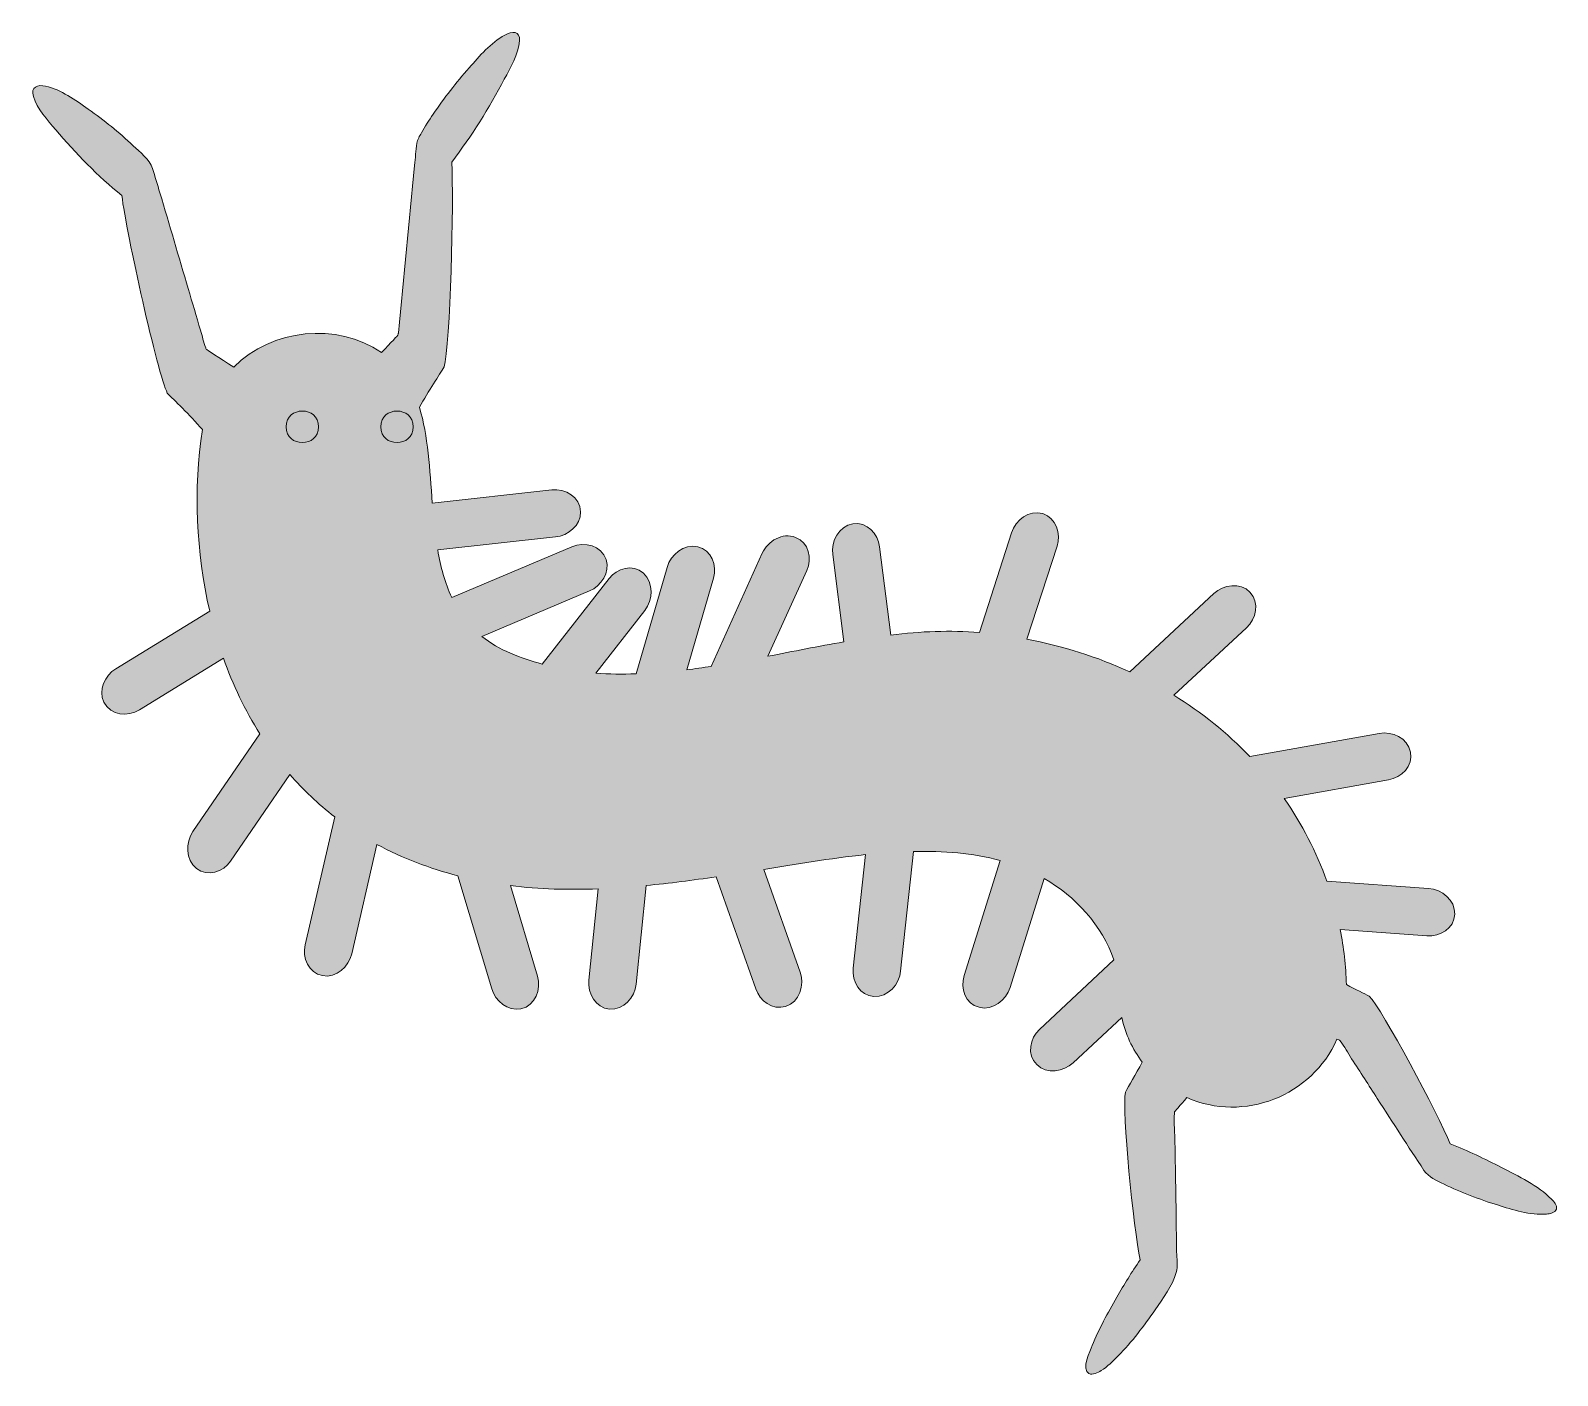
# Model space of a CAD drawing. Header units: inches. Extents: x 0 to 102, y 0 to 90.
import ezdxf

# ---------------------------------------------------------------- set-up
doc = ezdxf.new("R2010")
doc.units = ezdxf.units.IN
doc.header["$MEASUREMENT"] = 0
doc.layers.add('Layer 1', color=7, linetype='Continuous')

msp = doc.modelspace()

# ---------------------------------------------------------------- hatches: boundary and pattern name
at = {"layer": 'Layer 1', "true_color": 0x8585b5}
h = msp.add_hatch(color=163, dxfattribs=at)
h.dxf.hatch_style = 2
edge = h.paths.add_edge_path()
edge.add_spline(control_points=[(89.1, 25.21), (88.78, 25.37), (88.21, 25.64), (87.58, 25.97), (87.54, 27.22), (87.4, 28.44), (87.17, 29.64), (87.17, 29.64), (92.94, 29.22), (92.94, 29.22), (93.82, 29.15), (94.77, 29.72), (94.8, 30.67), (94.84, 31.62), (93.95, 32.31), (93.06, 32.38), (93.06, 32.38), (86.28, 32.87), (86.28, 32.87), (85.58, 34.82), (84.62, 36.68), (83.43, 38.38), (83.43, 38.38), (90.39, 39.62), (90.39, 39.62), (91.25, 39.77), (92.04, 40.55), (91.85, 41.48), (91.66, 42.42), (90.63, 42.87), (89.76, 42.72), (89.76, 42.72), (81.14, 41.18), (81.14, 41.18), (79.63, 42.76), (77.93, 44.12), (76.07, 45.26), (76.07, 45.26), (80.92, 49.76), (80.92, 49.76), (81.56, 50.36), (81.81, 51.44), (81.15, 52.13), (80.5, 52.82), (79.39, 52.64), (78.74, 52.04), (78.74, 52.04), (73.13, 46.83), (73.13, 46.83), (70.97, 47.82), (68.66, 48.55), (66.28, 49), (66.28, 49), (68.29, 55.2), (68.29, 55.2), (68.56, 56.04), (68.24, 57.1), (67.33, 57.37), (66.42, 57.65), (65.54, 56.95), (65.26, 56.1), (65.26, 56.1), (63.11, 49.45), (63.11, 49.45), (61.17, 49.61), (59.19, 49.52), (57.2, 49.28), (57.2, 49.28), (56.46, 55.16), (56.46, 55.16), (56.35, 56.03), (55.61, 56.84), (54.67, 56.69), (53.73, 56.53), (53.22, 55.53), (53.33, 54.64), (53.33, 54.64), (54.07, 48.82), (54.07, 48.82), (52.38, 48.53), (50.7, 48.19), (49.01, 47.86), (49.01, 47.86), (51.6, 53.57), (51.6, 53.57), (51.96, 54.37), (51.75, 55.45), (50.86, 55.79), (49.98, 56.14), (49.01, 55.55), (48.64, 54.73), (48.64, 54.73), (45.23, 47.19), (45.23, 47.19), (44.68, 47.1), (44.14, 47.03), (43.61, 46.96), (43.61, 46.96), (45.38, 53.07), (45.38, 53.07), (45.62, 53.91), (45.26, 54.94), (44.34, 55.16), (43.41, 55.37), (42.54, 54.65), (42.29, 53.79), (42.29, 53.79), (40.22, 46.69), (40.22, 46.69), (39.32, 46.66), (38.43, 46.67), (37.54, 46.74), (37.54, 46.74), (40.8, 50.92), (40.8, 50.92), (41.35, 51.63), (41.42, 52.76), (40.71, 53.4), (40, 54.03), (38.96, 53.74), (38.42, 53.04), (38.42, 53.04), (33.97, 47.34), (33.97, 47.34), (32.55, 47.73), (31.1, 48.26), (29.93, 49.19), (29.93, 49.19), (37.11, 52.22), (37.11, 52.22), (37.9, 52.55), (38.5, 53.44), (38.22, 54.31), (37.92, 55.25), (36.79, 55.52), (35.95, 55.16), (35.95, 55.16), (27.93, 51.78), (27.93, 51.78), (27.48, 52.75), (27.19, 53.83), (27, 54.95), (27, 54.95), (34.85, 55.82), (34.85, 55.82), (35.7, 55.91), (36.54, 56.58), (36.52, 57.49), (36.51, 58.48), (35.51, 59.06), (34.6, 58.96), (34.6, 58.96), (26.64, 58.08), (26.64, 58.08), (26.46, 60.31), (26.36, 62.56), (25.78, 64.46), (26.39, 65.56), (27.12, 66.64), (27.43, 67.15), (27.82, 68.52), (28.1, 78.29), (27.93, 80.81), (29.26, 82.53), (30.43, 84.42), (31.44, 86.34), (31.85, 87.11), (32.37, 88), (32.45, 88.89), (32.52, 89.58), (31.94, 89.54), (31.47, 89.28), (30.54, 88.76), (29.78, 87.88), (29.09, 87.09), (28.23, 86.11), (27.43, 85.08), (26.7, 84.01), (26.42, 83.6), (26.15, 83.19), (25.91, 82.76), (25.79, 82.55), (25.65, 82.31), (25.61, 82.07), (25.54, 81.58), (25.51, 81.08), (25.46, 80.59), (25.09, 76.87), (24.76, 73.15), (24.38, 69.43), (24.38, 69.42), (24.37, 69.4), (24.37, 69.38), (24.37, 69.38), (24.36, 69.31), (24.35, 69.29), (24.36, 69.27), (23.88, 68.77), (23.26, 68.12), (20.26, 70.15), (15.94, 69.7), (13.41, 67.14), (12.44, 67.76), (11.57, 68.31), (11.57, 68.34), (11.56, 68.35), (11.53, 68.43), (11.53, 68.43), (11.39, 68.8), (11.3, 69.21), (11.18, 69.6), (10.91, 70.52), (10.64, 71.45), (10.37, 72.37), (9.74, 74.5), (9.11, 76.63), (8.48, 78.76), (8.31, 79.31), (8.16, 79.85), (7.98, 80.39), (7.79, 80.98), (7.13, 81.49), (6.7, 81.9), (5.76, 82.78), (4.75, 83.6), (3.7, 84.34), (2.85, 84.94), (1.89, 85.64), (0.86, 85.87), (0.32, 86), (-0.15, 85.8), (0.04, 85.19), (0.3, 84.35), (0.98, 83.61), (1.53, 82.96), (2.86, 81.39), (4.34, 79.88), (5.94, 78.58), (6.24, 76.08), (8.34, 66.64), (8.97, 65.41), (9.41, 64.95), (10.46, 63.97), (11.31, 62.97), (10.7, 58.99), (10.89, 54.8), (11.8, 50.87), (11.8, 50.87), (5.54, 47.03), (5.54, 47.03), (4.81, 46.58), (4.35, 45.61), (4.75, 44.8), (5.19, 43.91), (6.34, 43.82), (7.11, 44.29), (7.11, 44.29), (12.71, 47.74), (12.71, 47.74), (13.34, 45.96), (14.15, 44.26), (15.14, 42.69), (15.14, 42.69), (10.68, 36.18), (10.68, 36.18), (10.18, 35.44), (10.17, 34.3), (10.92, 33.71), (11.67, 33.13), (12.69, 33.48), (13.19, 34.21), (13.19, 34.21), (17.14, 39.98), (17.14, 39.98), (18.03, 38.96), (19.03, 38.01), (20.13, 37.16), (20.13, 37.16), (18.16, 28.63), (18.16, 28.63), (17.96, 27.77), (18.38, 26.75), (19.31, 26.57), (20.25, 26.39), (21.07, 27.17), (21.27, 28.03), (21.27, 28.03), (22.95, 35.32), (22.95, 35.32), (24.65, 34.4), (26.48, 33.71), (28.35, 33.23), (28.35, 33.23), (30.6, 25.7), (30.6, 25.7), (30.84, 24.88), (31.66, 24.18), (32.55, 24.36), (33.52, 24.56), (33.91, 25.66), (33.65, 26.53), (33.65, 26.53), (31.85, 32.57), (31.85, 32.57), (33.78, 32.33), (35.73, 32.28), (37.69, 32.36), (37.69, 32.36), (37.07, 26.27), (37.07, 26.27), (36.98, 25.39), (37.51, 24.42), (38.46, 24.34), (39.41, 24.26), (40.13, 25.12), (40.22, 26.01), (40.22, 26.01), (40.89, 32.58), (40.89, 32.58), (42.45, 32.73), (44.01, 32.93), (45.56, 33.16), (45.56, 33.16), (48.2, 25.69), (48.2, 25.69), (48.48, 24.89), (49.32, 24.25), (50.19, 24.52), (51.14, 24.81), (51.46, 25.95), (51.16, 26.81), (51.16, 26.81), (48.74, 33.65), (48.74, 33.65), (50.83, 33.98), (53.15, 34.39), (55.51, 34.64), (55.51, 34.64), (54.69, 27.06), (54.69, 27.06), (54.6, 26.18), (55.14, 25.23), (56.08, 25.18), (57.03, 25.13), (57.77, 25.99), (57.86, 26.88), (57.86, 26.88), (58.72, 34.85), (58.72, 34.85), (60.71, 34.89), (62.67, 34.74), (64.49, 34.25), (64.49, 34.25), (62.09, 26.57), (62.09, 26.57), (61.83, 25.73), (62.17, 24.69), (63.09, 24.46), (64.01, 24.22), (64.9, 24.93), (65.17, 25.78), (65.17, 25.78), (67.43, 33.05), (67.43, 33.05), (69.5, 31.86), (71.3, 29.91), (72.07, 27.63), (72.07, 27.63), (67.12, 22.99), (67.12, 22.99), (66.48, 22.39), (66.26, 21.31), (66.93, 20.64), (67.61, 19.98), (68.72, 20.16), (69.37, 20.76), (69.37, 20.76), (72.6, 23.79), (72.6, 23.79), (72.84, 22.68), (73.31, 21.67), (73.97, 20.8), (73.53, 19.98), (73.06, 19.21), (72.85, 18.81), (72.61, 17.65), (73.39, 9.65), (73.83, 7.62), (73.26, 6.82), (72.76, 5.97), (72.27, 5.13), (71.67, 4.09), (71.08, 3.02), (70.63, 1.91), (70.49, 1.58), (69.89, 0.3), (70.41, 0.04), (70.67, -0.08), (71.02, 0.11), (71.23, 0.24), (71.65, 0.5), (72.02, 0.86), (72.37, 1.22), (73.28, 2.16), (74.09, 3.22), (74.83, 4.3), (75.34, 5.04), (75.99, 5.89), (76.24, 6.77), (76.36, 7.19), (76.27, 7.73), (76.26, 8.15), (76.25, 9.19), (76.23, 10.22), (76.22, 11.26), (76.2, 12.64), (76.17, 14.02), (76.15, 15.4), (76.14, 16.05), (76.07, 16.75), (76.12, 17.4), (76.12, 17.4), (76.13, 17.47), (76.13, 17.48), (76.12, 17.5), (76.48, 17.9), (76.95, 18.44), (80.74, 16.76), (85.29, 18.55), (86.95, 22.33), (87.05, 22.3), (87.11, 22.28), (87.11, 22.28), (87.12, 22.27), (87.16, 22.22), (87.16, 22.22), (87.45, 21.85), (87.68, 21.42), (87.93, 21.03), (88.5, 20.15), (89.07, 19.26), (89.64, 18.37), (90.68, 16.77), (91.7, 15.17), (92.75, 13.59), (93.06, 13.12), (93.6, 12.9), (94.09, 12.66), (95.23, 12.11), (96.43, 11.66), (97.65, 11.28), (98.66, 10.97), (99.83, 10.58), (100.91, 10.67), (101.13, 10.69), (101.51, 10.76), (101.58, 11.01), (101.65, 11.26), (101.41, 11.51), (101.26, 11.66), (100.35, 12.58), (99.06, 13.2), (97.92, 13.78), (96.81, 14.35), (95.67, 14.91), (94.5, 15.35), (93.74, 17.29), (89.94, 24.37), (89.1, 25.21)], knot_values=[0, 0, 0, 0, 1, 1, 1, 2, 2, 2, 3, 3, 3, 4, 4, 4, 5, 5, 5, 6, 6, 6, 7, 7, 7, 8, 8, 8, 9, 9, 9, 10, 10, 10, 11, 11, 11, 12, 12, 12, 13, 13, 13, 14, 14, 14, 15, 15, 15, 16, 16, 16, 17, 17, 17, 18, 18, 18, 19, 19, 19, 20, 20, 20, 21, 21, 21, 22, 22, 22, 23, 23, 23, 24, 24, 24, 25, 25, 25, 26, 26, 26, 27, 27, 27, 28, 28, 28, 29, 29, 29, 30, 30, 30, 31, 31, 31, 32, 32, 32, 33, 33, 33, 34, 34, 34, 35, 35, 35, 36, 36, 36, 37, 37, 37, 38, 38, 38, 39, 39, 39, 40, 40, 40, 41, 41, 41, 42, 42, 42, 43, 43, 43, 44, 44, 44, 45, 45, 45, 46, 46, 46, 47, 47, 47, 48, 48, 48, 49, 49, 49, 50, 50, 50, 51, 51, 51, 52, 52, 52, 53, 53, 53, 54, 54, 54, 55, 55, 55, 56, 56, 56, 57, 57, 57, 58, 58, 58, 59, 59, 59, 60, 60, 60, 61, 61, 61, 62, 62, 62, 63, 63, 63, 64, 64, 64, 65, 65, 65, 66, 66, 66, 67, 67, 67, 68, 68, 68, 69, 69, 69, 70, 70, 70, 71, 71, 71, 72, 72, 72, 73, 73, 73, 74, 74, 74, 75, 75, 75, 76, 76, 76, 77, 77, 77, 78, 78, 78, 79, 79, 79, 80, 80, 80, 81, 81, 81, 82, 82, 82, 83, 83, 83, 84, 84, 84, 85, 85, 85, 86, 86, 86, 87, 87, 87, 88, 88, 88, 89, 89, 89, 90, 90, 90, 91, 91, 91, 92, 92, 92, 93, 93, 93, 94, 94, 94, 95, 95, 95, 96, 96, 96, 97, 97, 97, 98, 98, 98, 99, 99, 99, 100, 100, 100, 101, 101, 101, 102, 102, 102, 103, 103, 103, 104, 104, 104, 105, 105, 105, 106, 106, 106, 107, 107, 107, 108, 108, 108, 109, 109, 109, 110, 110, 110, 111, 111, 111, 112, 112, 112, 113, 113, 113, 114, 114, 114, 115, 115, 115, 116, 116, 116, 117, 117, 117, 118, 118, 118, 119, 119, 119, 120, 120, 120, 121, 121, 121, 122, 122, 122, 123, 123, 123, 124, 124, 124, 125, 125, 125, 126, 126, 126, 127, 127, 127, 128, 128, 128, 129, 129, 129, 130, 130, 130, 131, 131, 131, 132, 132, 132, 133, 133, 133, 134, 134, 134, 135, 135, 135, 136, 136, 136, 137, 137, 137, 138, 138, 138, 139, 139, 139, 140, 140, 140, 141, 141, 141, 142, 142, 142, 143, 143, 143, 144, 144, 144, 145, 145, 145, 146, 146, 146, 147, 147, 147, 148, 148, 148, 149, 149, 149, 150, 150, 150, 151, 151, 151, 152, 152, 152, 153, 153, 153, 154, 154, 154, 155, 155, 155, 156, 156, 156, 156], degree=3, periodic=1)
at = {"layer": 'Layer 1', "true_color": 0x000000}
h = msp.add_hatch(color=18, dxfattribs=at)
h.dxf.hatch_style = 2
edge = h.paths.add_edge_path()
edge.add_spline(control_points=[(16.89, 63.16), (16.89, 64.56), (19.06, 64.56), (19.06, 63.16), (19.06, 61.76), (16.89, 61.76), (16.89, 63.16)], knot_values=[0, 0, 0, 0, 1, 1, 1, 2, 2, 2, 2], degree=3, periodic=1)
h = msp.add_hatch(color=18, dxfattribs=at)
h.dxf.hatch_style = 2
edge = h.paths.add_edge_path()
edge.add_spline(control_points=[(23.2, 63.16), (23.2, 64.56), (25.37, 64.56), (25.37, 63.16), (25.37, 61.76), (23.2, 61.76), (23.2, 63.16)], knot_values=[0, 0, 0, 0, 1, 1, 1, 2, 2, 2, 2], degree=3, periodic=1)

# ---------------------------------------------------------------- linework, layer by layer
at = {"layer": 'Layer 1', "lineweight": 0}
for points, knots in [([(89.1, 25.21), (88.78, 25.37), (88.21, 25.64), (87.58, 25.97), (87.54, 27.22), (87.4, 28.44), (87.17, 29.64), (87.17, 29.64), (92.94, 29.22), (92.94, 29.22), (93.82, 29.15), (94.77, 29.72), (94.8, 30.67), (94.84, 31.62), (93.95, 32.31), (93.06, 32.38), (93.06, 32.38), (86.28, 32.87), (86.28, 32.87), (85.58, 34.82), (84.62, 36.68), (83.43, 38.38), (83.43, 38.38), (90.39, 39.62), (90.39, 39.62), (91.25, 39.77), (92.04, 40.55), (91.85, 41.48), (91.66, 42.42), (90.63, 42.87), (89.76, 42.72), (89.76, 42.72), (81.14, 41.18), (81.14, 41.18), (79.63, 42.76), (77.93, 44.12), (76.07, 45.26), (76.07, 45.26), (80.92, 49.76), (80.92, 49.76), (81.56, 50.36), (81.81, 51.44), (81.15, 52.13), (80.5, 52.82), (79.39, 52.64), (78.74, 52.04), (78.74, 52.04), (73.13, 46.83), (73.13, 46.83), (70.97, 47.82), (68.66, 48.55), (66.28, 49), (66.28, 49), (68.29, 55.2), (68.29, 55.2), (68.56, 56.04), (68.24, 57.1), (67.33, 57.37), (66.42, 57.65), (65.54, 56.95), (65.26, 56.1), (65.26, 56.1), (63.11, 49.45), (63.11, 49.45), (61.17, 49.61), (59.19, 49.52), (57.2, 49.28), (57.2, 49.28), (56.46, 55.16), (56.46, 55.16), (56.35, 56.03), (55.61, 56.84), (54.67, 56.69), (53.73, 56.53), (53.22, 55.53), (53.33, 54.64), (53.33, 54.64), (54.07, 48.82), (54.07, 48.82), (52.38, 48.53), (50.7, 48.19), (49.01, 47.86), (49.01, 47.86), (51.6, 53.57), (51.6, 53.57), (51.96, 54.37), (51.75, 55.45), (50.86, 55.79), (49.98, 56.14), (49.01, 55.55), (48.64, 54.73), (48.64, 54.73), (45.23, 47.19), (45.23, 47.19), (44.68, 47.1), (44.14, 47.03), (43.61, 46.96), (43.61, 46.96), (45.38, 53.07), (45.38, 53.07), (45.62, 53.91), (45.26, 54.94), (44.34, 55.16), (43.41, 55.37), (42.54, 54.65), (42.29, 53.79), (42.29, 53.79), (40.22, 46.69), (40.22, 46.69), (39.32, 46.66), (38.43, 46.67), (37.54, 46.74), (37.54, 46.74), (40.8, 50.92), (40.8, 50.92), (41.35, 51.63), (41.42, 52.76), (40.71, 53.4), (40, 54.03), (38.96, 53.74), (38.42, 53.04), (38.42, 53.04), (33.97, 47.34), (33.97, 47.34), (32.55, 47.73), (31.1, 48.26), (29.93, 49.19), (29.93, 49.19), (37.11, 52.22), (37.11, 52.22), (37.9, 52.55), (38.5, 53.44), (38.22, 54.31), (37.92, 55.25), (36.79, 55.52), (35.95, 55.16), (35.95, 55.16), (27.93, 51.78), (27.93, 51.78), (27.48, 52.75), (27.19, 53.83), (27, 54.95), (27, 54.95), (34.85, 55.82), (34.85, 55.82), (35.7, 55.91), (36.54, 56.58), (36.52, 57.49), (36.51, 58.48), (35.51, 59.06), (34.6, 58.96), (34.6, 58.96), (26.64, 58.08), (26.64, 58.08), (26.46, 60.31), (26.36, 62.56), (25.78, 64.46), (26.39, 65.56), (27.12, 66.64), (27.43, 67.15), (27.82, 68.52), (28.1, 78.29), (27.93, 80.81), (29.26, 82.53), (30.43, 84.42), (31.44, 86.34), (31.85, 87.11), (32.37, 88), (32.45, 88.89), (32.52, 89.58), (31.94, 89.54), (31.47, 89.28), (30.54, 88.76), (29.78, 87.88), (29.09, 87.09), (28.23, 86.11), (27.43, 85.08), (26.7, 84.01), (26.42, 83.6), (26.15, 83.19), (25.91, 82.76), (25.79, 82.55), (25.65, 82.31), (25.61, 82.07), (25.54, 81.58), (25.51, 81.08), (25.46, 80.59), (25.09, 76.87), (24.76, 73.15), (24.38, 69.43), (24.38, 69.42), (24.37, 69.4), (24.37, 69.38), (24.37, 69.38), (24.36, 69.31), (24.35, 69.29), (24.36, 69.27), (23.88, 68.77), (23.26, 68.12), (20.26, 70.15), (15.94, 69.7), (13.41, 67.14), (12.44, 67.76), (11.57, 68.31), (11.57, 68.34), (11.56, 68.35), (11.53, 68.43), (11.53, 68.43), (11.39, 68.8), (11.3, 69.21), (11.18, 69.6), (10.91, 70.52), (10.64, 71.45), (10.37, 72.37), (9.74, 74.5), (9.11, 76.63), (8.48, 78.76), (8.31, 79.31), (8.16, 79.85), (7.98, 80.39), (7.79, 80.98), (7.13, 81.49), (6.7, 81.9), (5.76, 82.78), (4.75, 83.6), (3.7, 84.34), (2.85, 84.94), (1.89, 85.64), (0.86, 85.87), (0.32, 86), (-0.15, 85.8), (0.04, 85.19), (0.3, 84.35), (0.98, 83.61), (1.53, 82.96), (2.86, 81.39), (4.34, 79.88), (5.94, 78.58), (6.24, 76.08), (8.34, 66.64), (8.97, 65.41), (9.41, 64.95), (10.46, 63.97), (11.31, 62.97), (10.7, 58.99), (10.89, 54.8), (11.8, 50.87), (11.8, 50.87), (5.54, 47.03), (5.54, 47.03), (4.81, 46.58), (4.35, 45.61), (4.75, 44.8), (5.19, 43.91), (6.34, 43.82), (7.11, 44.29), (7.11, 44.29), (12.71, 47.74), (12.71, 47.74), (13.34, 45.96), (14.15, 44.26), (15.14, 42.69), (15.14, 42.69), (10.68, 36.18), (10.68, 36.18), (10.18, 35.44), (10.17, 34.3), (10.92, 33.71), (11.67, 33.13), (12.69, 33.48), (13.19, 34.21), (13.19, 34.21), (17.14, 39.98), (17.14, 39.98), (18.03, 38.96), (19.03, 38.01), (20.13, 37.16), (20.13, 37.16), (18.16, 28.63), (18.16, 28.63), (17.96, 27.77), (18.38, 26.75), (19.31, 26.57), (20.25, 26.39), (21.07, 27.17), (21.27, 28.03), (21.27, 28.03), (22.95, 35.32), (22.95, 35.32), (24.65, 34.4), (26.48, 33.71), (28.35, 33.23), (28.35, 33.23), (30.6, 25.7), (30.6, 25.7), (30.84, 24.88), (31.66, 24.18), (32.55, 24.36), (33.52, 24.56), (33.91, 25.66), (33.65, 26.53), (33.65, 26.53), (31.85, 32.57), (31.85, 32.57), (33.78, 32.33), (35.73, 32.28), (37.69, 32.36), (37.69, 32.36), (37.07, 26.27), (37.07, 26.27), (36.98, 25.39), (37.51, 24.42), (38.46, 24.34), (39.41, 24.26), (40.13, 25.12), (40.22, 26.01), (40.22, 26.01), (40.89, 32.58), (40.89, 32.58), (42.45, 32.73), (44.01, 32.93), (45.56, 33.16), (45.56, 33.16), (48.2, 25.69), (48.2, 25.69), (48.48, 24.89), (49.32, 24.25), (50.19, 24.52), (51.14, 24.81), (51.46, 25.95), (51.16, 26.81), (51.16, 26.81), (48.74, 33.65), (48.74, 33.65), (50.83, 33.98), (53.15, 34.39), (55.51, 34.64), (55.51, 34.64), (54.69, 27.06), (54.69, 27.06), (54.6, 26.18), (55.14, 25.23), (56.08, 25.18), (57.03, 25.13), (57.77, 25.99), (57.86, 26.88), (57.86, 26.88), (58.72, 34.85), (58.72, 34.85), (60.71, 34.89), (62.67, 34.74), (64.49, 34.25), (64.49, 34.25), (62.09, 26.57), (62.09, 26.57), (61.83, 25.73), (62.17, 24.69), (63.09, 24.46), (64.01, 24.22), (64.9, 24.93), (65.17, 25.78), (65.17, 25.78), (67.43, 33.05), (67.43, 33.05), (69.5, 31.86), (71.3, 29.91), (72.07, 27.63), (72.07, 27.63), (67.12, 22.99), (67.12, 22.99), (66.48, 22.39), (66.26, 21.31), (66.93, 20.64), (67.61, 19.98), (68.72, 20.16), (69.37, 20.76), (69.37, 20.76), (72.6, 23.79), (72.6, 23.79), (72.84, 22.68), (73.31, 21.67), (73.97, 20.8), (73.53, 19.98), (73.06, 19.21), (72.85, 18.81), (72.61, 17.65), (73.39, 9.65), (73.83, 7.62), (73.26, 6.82), (72.76, 5.97), (72.27, 5.13), (71.67, 4.09), (71.08, 3.02), (70.63, 1.91), (70.49, 1.58), (69.89, 0.3), (70.41, 0.04), (70.67, -0.08), (71.02, 0.11), (71.23, 0.24), (71.65, 0.5), (72.02, 0.86), (72.37, 1.22), (73.28, 2.16), (74.09, 3.22), (74.83, 4.3), (75.34, 5.04), (75.99, 5.89), (76.24, 6.77), (76.36, 7.19), (76.27, 7.73), (76.26, 8.15), (76.25, 9.19), (76.23, 10.22), (76.22, 11.26), (76.2, 12.64), (76.17, 14.02), (76.15, 15.4), (76.14, 16.05), (76.07, 16.75), (76.12, 17.4), (76.12, 17.4), (76.13, 17.47), (76.13, 17.48), (76.12, 17.5), (76.48, 17.9), (76.95, 18.44), (80.74, 16.76), (85.29, 18.55), (86.95, 22.33), (87.05, 22.3), (87.11, 22.28), (87.11, 22.28), (87.12, 22.27), (87.16, 22.22), (87.16, 22.22), (87.45, 21.85), (87.68, 21.42), (87.93, 21.03), (88.5, 20.15), (89.07, 19.26), (89.64, 18.37), (90.68, 16.77), (91.7, 15.17), (92.75, 13.59), (93.06, 13.12), (93.6, 12.9), (94.09, 12.66), (95.23, 12.11), (96.43, 11.66), (97.65, 11.28), (98.66, 10.97), (99.83, 10.58), (100.91, 10.67), (101.13, 10.69), (101.51, 10.76), (101.58, 11.01), (101.65, 11.26), (101.41, 11.51), (101.26, 11.66), (100.35, 12.58), (99.06, 13.2), (97.92, 13.78), (96.81, 14.35), (95.67, 14.91), (94.5, 15.35), (93.74, 17.29), (89.94, 24.37), (89.1, 25.21)], [0, 0, 0, 0, 1, 1, 1, 2, 2, 2, 3, 3, 3, 4, 4, 4, 5, 5, 5, 6, 6, 6, 7, 7, 7, 8, 8, 8, 9, 9, 9, 10, 10, 10, 11, 11, 11, 12, 12, 12, 13, 13, 13, 14, 14, 14, 15, 15, 15, 16, 16, 16, 17, 17, 17, 18, 18, 18, 19, 19, 19, 20, 20, 20, 21, 21, 21, 22, 22, 22, 23, 23, 23, 24, 24, 24, 25, 25, 25, 26, 26, 26, 27, 27, 27, 28, 28, 28, 29, 29, 29, 30, 30, 30, 31, 31, 31, 32, 32, 32, 33, 33, 33, 34, 34, 34, 35, 35, 35, 36, 36, 36, 37, 37, 37, 38, 38, 38, 39, 39, 39, 40, 40, 40, 41, 41, 41, 42, 42, 42, 43, 43, 43, 44, 44, 44, 45, 45, 45, 46, 46, 46, 47, 47, 47, 48, 48, 48, 49, 49, 49, 50, 50, 50, 51, 51, 51, 52, 52, 52, 53, 53, 53, 54, 54, 54, 55, 55, 55, 56, 56, 56, 57, 57, 57, 58, 58, 58, 59, 59, 59, 60, 60, 60, 61, 61, 61, 62, 62, 62, 63, 63, 63, 64, 64, 64, 65, 65, 65, 66, 66, 66, 67, 67, 67, 68, 68, 68, 69, 69, 69, 70, 70, 70, 71, 71, 71, 72, 72, 72, 73, 73, 73, 74, 74, 74, 75, 75, 75, 76, 76, 76, 77, 77, 77, 78, 78, 78, 79, 79, 79, 80, 80, 80, 81, 81, 81, 82, 82, 82, 83, 83, 83, 84, 84, 84, 85, 85, 85, 86, 86, 86, 87, 87, 87, 88, 88, 88, 89, 89, 89, 90, 90, 90, 91, 91, 91, 92, 92, 92, 93, 93, 93, 94, 94, 94, 95, 95, 95, 96, 96, 96, 97, 97, 97, 98, 98, 98, 99, 99, 99, 100, 100, 100, 101, 101, 101, 102, 102, 102, 103, 103, 103, 104, 104, 104, 105, 105, 105, 106, 106, 106, 107, 107, 107, 108, 108, 108, 109, 109, 109, 110, 110, 110, 111, 111, 111, 112, 112, 112, 113, 113, 113, 114, 114, 114, 115, 115, 115, 116, 116, 116, 117, 117, 117, 118, 118, 118, 119, 119, 119, 120, 120, 120, 121, 121, 121, 122, 122, 122, 123, 123, 123, 124, 124, 124, 125, 125, 125, 126, 126, 126, 127, 127, 127, 128, 128, 128, 129, 129, 129, 130, 130, 130, 131, 131, 131, 132, 132, 132, 133, 133, 133, 134, 134, 134, 135, 135, 135, 136, 136, 136, 137, 137, 137, 138, 138, 138, 139, 139, 139, 140, 140, 140, 141, 141, 141, 142, 142, 142, 143, 143, 143, 144, 144, 144, 145, 145, 145, 146, 146, 146, 147, 147, 147, 148, 148, 148, 149, 149, 149, 150, 150, 150, 151, 151, 151, 152, 152, 152, 153, 153, 153, 154, 154, 154, 155, 155, 155, 156, 156, 156, 156]), ([(16.89, 63.16), (16.89, 64.56), (19.06, 64.56), (19.06, 63.16), (19.06, 61.76), (16.89, 61.76), (16.89, 63.16)], [0, 0, 0, 0, 1, 1, 1, 2, 2, 2, 2]), ([(23.2, 63.16), (23.2, 64.56), (25.37, 64.56), (25.37, 63.16), (25.37, 61.76), (23.2, 61.76), (23.2, 63.16)], [0, 0, 0, 0, 1, 1, 1, 2, 2, 2, 2])]:
    msp.add_open_spline(points, degree=3, knots=knots, dxfattribs=at)

doc.saveas('drawing.dxf')
